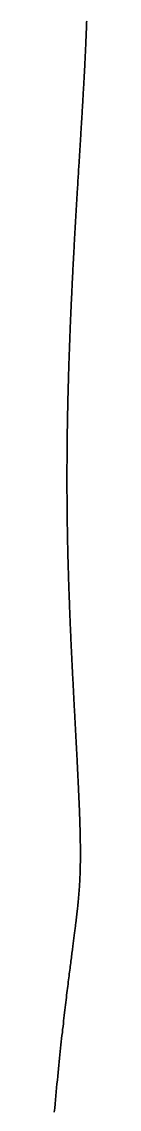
# Model space of a CAD drawing. Header units: inches. Extents: x 130170 to 284068, y 377793 to 804530.
# Drawn here: x 253786.42 to 253787.72, y 737348.46 to 737392.19 of the extents above; entities that cross this region are included whole.
import ezdxf

# ---------------------------------------------------------------- set-up
doc = ezdxf.new("R2010")
doc.units = ezdxf.units.IN
doc.header["$MEASUREMENT"] = 0
doc.layers.add('muni_il', color=7, linetype='Continuous')

msp = doc.modelspace()

# ---------------------------------------------------------------- linework, layer by layer
at = {"layer": 'muni_il'}
for points in [[(253787.724, 737392.209), (253787.722, 737392.165), (253787.721, 737392.12), (253787.719, 737392.075), (253787.718, 737392.03), (253787.716, 737391.984), (253787.714, 737391.939), (253787.713, 737391.894), (253787.711, 737391.848), (253787.709, 737391.803), (253787.707, 737391.757), (253787.706, 737391.712), (253787.704, 737391.666), (253787.702, 737391.62), (253787.7, 737391.574), (253787.698, 737391.528), (253787.696, 737391.482), (253787.695, 737391.436), (253787.693, 737391.39), (253787.691, 737391.344), (253787.689, 737391.297), (253787.686, 737391.251), (253787.684, 737391.204), (253787.682, 737391.158), (253787.68, 737391.111), (253787.678, 737391.064), (253787.676, 737391.017), (253787.674, 737390.97), (253787.671, 737390.923), (253787.669, 737390.876), (253787.667, 737390.829), (253787.665, 737390.782), (253787.662, 737390.734), (253787.66, 737390.687), (253787.658, 737390.639), (253787.655, 737390.592), (253787.653, 737390.544), (253787.65, 737390.496), (253787.648, 737390.448), (253787.646, 737390.4), (253787.643, 737390.352), (253787.641, 737390.304), (253787.638, 737390.255), (253787.636, 737390.207), (253787.633, 737390.159), (253787.63, 737390.11), (253787.628, 737390.061), (253787.625, 737390.013), (253787.622, 737389.964), (253787.62, 737389.915), (253787.617, 737389.866), (253787.615, 737389.817), (253787.612, 737389.768), (253787.609, 737389.718), (253787.606, 737389.669), (253787.604, 737389.62), (253787.601, 737389.57), (253787.598, 737389.52), (253787.595, 737389.47), (253787.592, 737389.421), (253787.589, 737389.371), (253787.587, 737389.321), (253787.584, 737389.271), (253787.581, 737389.221), (253787.578, 737389.17), (253787.575, 737389.12), (253787.572, 737389.07), (253787.569, 737389.019), (253787.566, 737388.968), (253787.563, 737388.918), (253787.56, 737388.867), (253787.557, 737388.816), (253787.554, 737388.765), (253787.551, 737388.714), (253787.548, 737388.663), (253787.545, 737388.611), (253787.542, 737388.56), (253787.539, 737388.509), (253787.536, 737388.457), (253787.533, 737388.405), (253787.53, 737388.354), (253787.526, 737388.302), (253787.523, 737388.25), (253787.52, 737388.198), (253787.517, 737388.146), (253787.514, 737388.094), (253787.511, 737388.042), (253787.508, 737387.989), (253787.504, 737387.937), (253787.501, 737387.884), (253787.498, 737387.832), (253787.495, 737387.779), (253787.491, 737387.726), (253787.488, 737387.673), (253787.485, 737387.62), (253787.482, 737387.567), (253787.478, 737387.514), (253787.475, 737387.461), (253787.472, 737387.408), (253787.469, 737387.354), (253787.465, 737387.301), (253787.462, 737387.247), (253787.459, 737387.194), (253787.455, 737387.14), (253787.452, 737387.086), (253787.449, 737387.032), (253787.445, 737386.978), (253787.442, 737386.924), (253787.439, 737386.87), (253787.435, 737386.816), (253787.432, 737386.761), (253787.429, 737386.707), (253787.425, 737386.653), (253787.422, 737386.598), (253787.418, 737386.543), (253787.415, 737386.488), (253787.412, 737386.434), (253787.408, 737386.379), (253787.405, 737386.324), (253787.401, 737386.269), (253787.398, 737386.213), (253787.395, 737386.158), (253787.391, 737386.103), (253787.388, 737386.047), (253787.384, 737385.992), (253787.381, 737385.936), (253787.378, 737385.881), (253787.374, 737385.825), (253787.371, 737385.769), (253787.367, 737385.713), (253787.364, 737385.657), (253787.361, 737385.601), (253787.357, 737385.545), (253787.354, 737385.489), (253787.35, 737385.432), (253787.347, 737385.376), (253787.343, 737385.32), (253787.34, 737385.263), (253787.337, 737385.206), (253787.333, 737385.15), (253787.33, 737385.093), (253787.326, 737385.036), (253787.323, 737384.979), (253787.32, 737384.922), (253787.316, 737384.865), (253787.313, 737384.808), (253787.309, 737384.751), (253787.306, 737384.694), (253787.303, 737384.636), (253787.299, 737384.579), (253787.296, 737384.521), (253787.292, 737384.464), (253787.289, 737384.406), (253787.286, 737384.348), (253787.282, 737384.291), (253787.279, 737384.233), (253787.276, 737384.175), (253787.272, 737384.117), (253787.269, 737384.059), (253787.266, 737384.001), (253787.262, 737383.942), (253787.259, 737383.884), (253787.256, 737383.826), (253787.252, 737383.767), (253787.249, 737383.709), (253787.246, 737383.65), (253787.242, 737383.592), (253787.239, 737383.533), (253787.236, 737383.475), (253787.232, 737383.416), (253787.229, 737383.357), (253787.226, 737383.298), (253787.223, 737383.239), (253787.219, 737383.18), (253787.216, 737383.121), (253787.213, 737383.062), (253787.21, 737383.003), (253787.207, 737382.943), (253787.203, 737382.884), (253787.2, 737382.825), (253787.197, 737382.765), (253787.194, 737382.706), (253787.191, 737382.646), (253787.188, 737382.587), (253787.184, 737382.527), (253787.181, 737382.467), (253787.178, 737382.408), (253787.175, 737382.348), (253787.172, 737382.288), (253787.169, 737382.228), (253787.166, 737382.168), (253787.163, 737382.108), (253787.16, 737382.048), (253787.157, 737381.988), (253787.154, 737381.928), (253787.151, 737381.868), (253787.148, 737381.808), (253787.145, 737381.747), (253787.142, 737381.687), (253787.139, 737381.627), (253787.136, 737381.566), (253787.133, 737381.506), (253787.13, 737381.446), (253787.127, 737381.385), (253787.124, 737381.325), (253787.122, 737381.264), (253787.119, 737381.203), (253787.116, 737381.143), (253787.113, 737381.082), (253787.11, 737381.022), (253787.107, 737380.961), (253787.105, 737380.9), (253787.102, 737380.839), (253787.099, 737380.779), (253787.096, 737380.718), (253787.094, 737380.657), (253787.091, 737380.596), (253787.088, 737380.535), (253787.086, 737380.474), (253787.083, 737380.413), (253787.081, 737380.352), (253787.078, 737380.291), (253787.075, 737380.23), (253787.073, 737380.169), (253787.07, 737380.108), (253787.068, 737380.047), (253787.065, 737379.986), (253787.063, 737379.925), (253787.06, 737379.864), (253787.058, 737379.803), (253787.055, 737379.742), (253787.053, 737379.681), (253787.05, 737379.62), (253787.048, 737379.559), (253787.046, 737379.498), (253787.043, 737379.437), (253787.041, 737379.375), (253787.039, 737379.314), (253787.037, 737379.253), (253787.034, 737379.192), (253787.032, 737379.131), (253787.03, 737379.07), (253787.028, 737379.009), (253787.025, 737378.948), (253787.023, 737378.886), (253787.021, 737378.825), (253787.019, 737378.764), (253787.017, 737378.703), (253787.015, 737378.642), (253787.013, 737378.581), (253787.011, 737378.52), (253787.009, 737378.459), (253787.007, 737378.398), (253787.005, 737378.337), (253787.003, 737378.276), (253787.001, 737378.215), (253786.999, 737378.154), (253786.997, 737378.093), (253786.995, 737378.032), (253786.994, 737377.971), (253786.992, 737377.91), (253786.99, 737377.85), (253786.988, 737377.789), (253786.987, 737377.728), (253786.985, 737377.667), (253786.983, 737377.606), (253786.982, 737377.546), (253786.98, 737377.485), (253786.978, 737377.424), (253786.977, 737377.364), (253786.975, 737377.303), (253786.974, 737377.242), (253786.972, 737377.182), (253786.971, 737377.121), (253786.969, 737377.061), (253786.968, 737377), (253786.966, 737376.94), (253786.965, 737376.879), (253786.964, 737376.819), (253786.962, 737376.759), (253786.961, 737376.698), (253786.96, 737376.638), (253786.958, 737376.578), (253786.957, 737376.518), (253786.956, 737376.458), (253786.955, 737376.398), (253786.954, 737376.338), (253786.953, 737376.277), (253786.951, 737376.217), (253786.95, 737376.158), (253786.949, 737376.098), (253786.948, 737376.038), (253786.947, 737375.978), (253786.946, 737375.918), (253786.945, 737375.859), (253786.944, 737375.799), (253786.944, 737375.739), (253786.943, 737375.68), (253786.942, 737375.62), (253786.941, 737375.561), (253786.94, 737375.501), (253786.939, 737375.442), (253786.939, 737375.383), (253786.938, 737375.323), (253786.937, 737375.264), (253786.937, 737375.205), (253786.936, 737375.146), (253786.935, 737375.087), (253786.935, 737375.028), (253786.934, 737374.968), (253786.934, 737374.91), (253786.933, 737374.851), (253786.933, 737374.792), (253786.932, 737374.733), (253786.932, 737374.674), (253786.932, 737374.615), (253786.931, 737374.557), (253786.931, 737374.498), (253786.931, 737374.439), (253786.93, 737374.381), (253786.93, 737374.322), (253786.93, 737374.264), (253786.93, 737374.205), (253786.929, 737374.147), (253786.929, 737374.089), (253786.929, 737374.031), (253786.929, 737373.972), (253786.929, 737373.914), (253786.929, 737373.856), (253786.929, 737373.798), (253786.929, 737373.74), (253786.929, 737373.682), (253786.929, 737373.624), (253786.929, 737373.566), (253786.929, 737373.508), (253786.929, 737373.45), (253786.93, 737373.392), (253786.93, 737373.335), (253786.93, 737373.277), (253786.93, 737373.219), (253786.931, 737373.162), (253786.931, 737373.104), (253786.931, 737373.047), (253786.932, 737372.989), (253786.932, 737372.932), (253786.933, 737372.874), (253786.933, 737372.817), (253786.933, 737372.759), (253786.934, 737372.702), (253786.934, 737372.645), (253786.935, 737372.588), (253786.936, 737372.53), (253786.936, 737372.473), (253786.937, 737372.416), (253786.938, 737372.359), (253786.938, 737372.302), (253786.939, 737372.245), (253786.94, 737372.188), (253786.94, 737372.13), (253786.941, 737372.074), (253786.942, 737372.017), (253786.943, 737371.96), (253786.944, 737371.903), (253786.945, 737371.846), (253786.946, 737371.789), (253786.946, 737371.732), (253786.947, 737371.675), (253786.948, 737371.619), (253786.95, 737371.562), (253786.951, 737371.505), (253786.952, 737371.448), (253786.953, 737371.392), (253786.954, 737371.335), (253786.955, 737371.278), (253786.956, 737371.222), (253786.957, 737371.165), (253786.959, 737371.109), (253786.96, 737371.052), (253786.961, 737370.995), (253786.963, 737370.939), (253786.964, 737370.882), (253786.965, 737370.826), (253786.967, 737370.769), (253786.968, 737370.713), (253786.969, 737370.656), (253786.971, 737370.6), (253786.972, 737370.543), (253786.974, 737370.487), (253786.975, 737370.43), (253786.977, 737370.374), (253786.978, 737370.318), (253786.98, 737370.261), (253786.982, 737370.205), (253786.983, 737370.148), (253786.985, 737370.092), (253786.986, 737370.036), (253786.988, 737369.979), (253786.99, 737369.923), (253786.992, 737369.867), (253786.994, 737369.81), (253786.995, 737369.754), (253786.997, 737369.698), (253786.999, 737369.641), (253787.001, 737369.585), (253787.003, 737369.529), (253787.005, 737369.473), (253787.006, 737369.416), (253787.008, 737369.36), (253787.01, 737369.304), (253787.012, 737369.248), (253787.014, 737369.191), (253787.016, 737369.135), (253787.018, 737369.079), (253787.02, 737369.023), (253787.022, 737368.966), (253787.025, 737368.91), (253787.027, 737368.854), (253787.029, 737368.798), (253787.031, 737368.742), (253787.033, 737368.685), (253787.035, 737368.629), (253787.037, 737368.573), (253787.04, 737368.517), (253787.042, 737368.461), (253787.044, 737368.405), (253787.046, 737368.349), (253787.049, 737368.293), (253787.051, 737368.237), (253787.053, 737368.18), (253787.056, 737368.124), (253787.058, 737368.068), (253787.06, 737368.012), (253787.063, 737367.956), (253787.065, 737367.9), (253787.067, 737367.844), (253787.07, 737367.788), (253787.072, 737367.732), (253787.075, 737367.677), (253787.077, 737367.621), (253787.08, 737367.565), (253787.082, 737367.509), (253787.085, 737367.453), (253787.087, 737367.397), (253787.09, 737367.341), (253787.092, 737367.286), (253787.095, 737367.23), (253787.097, 737367.174), (253787.1, 737367.118), (253787.103, 737367.063), (253787.105, 737367.007), (253787.108, 737366.952), (253787.11, 737366.896), (253787.113, 737366.841), (253787.116, 737366.785), (253787.118, 737366.73), (253787.121, 737366.674), (253787.124, 737366.619), (253787.126, 737366.564), (253787.129, 737366.508), (253787.132, 737366.453), (253787.134, 737366.398), (253787.137, 737366.343), (253787.14, 737366.287), (253787.143, 737366.232), (253787.145, 737366.177), (253787.148, 737366.122), (253787.151, 737366.068), (253787.153, 737366.013), (253787.156, 737365.958), (253787.159, 737365.903), (253787.162, 737365.848), (253787.165, 737365.794), (253787.167, 737365.739), (253787.17, 737365.685), (253787.173, 737365.63), (253787.176, 737365.576), (253787.178, 737365.521), (253787.181, 737365.467), (253787.184, 737365.413), (253787.187, 737365.359), (253787.19, 737365.305), (253787.192, 737365.251), (253787.195, 737365.197), (253787.198, 737365.143), (253787.201, 737365.089), (253787.204, 737365.036), (253787.206, 737364.982), (253787.209, 737364.929), (253787.212, 737364.875), (253787.215, 737364.822), (253787.218, 737364.768), (253787.22, 737364.715), (253787.223, 737364.662), (253787.226, 737364.609), (253787.229, 737364.556), (253787.232, 737364.503), (253787.235, 737364.451), (253787.237, 737364.398), (253787.24, 737364.345), (253787.243, 737364.293), (253787.246, 737364.241), (253787.248, 737364.189), (253787.251, 737364.136), (253787.254, 737364.084), (253787.257, 737364.033), (253787.26, 737363.981), (253787.262, 737363.929), (253787.265, 737363.877), (253787.268, 737363.826), (253787.27, 737363.775), (253787.273, 737363.723), (253787.276, 737363.672), (253787.279, 737363.621), (253787.281, 737363.57), (253787.284, 737363.52), (253787.287, 737363.469), (253787.29, 737363.418), (253787.292, 737363.368), (253787.295, 737363.318), (253787.298, 737363.268), (253787.3, 737363.217), (253787.303, 737363.168), (253787.305, 737363.118), (253787.308, 737363.068), (253787.311, 737363.019), (253787.313, 737362.969), (253787.316, 737362.92), (253787.318, 737362.871), (253787.321, 737362.822), (253787.324, 737362.773), (253787.326, 737362.725), (253787.328, 737362.676), (253787.331, 737362.627), (253787.334, 737362.579), (253787.336, 737362.531), (253787.339, 737362.483), (253787.341, 737362.435), (253787.343, 737362.388), (253787.346, 737362.34), (253787.348, 737362.293), (253787.351, 737362.246), (253787.353, 737362.198), (253787.355, 737362.151), (253787.358, 737362.105), (253787.36, 737362.058), (253787.362, 737362.011), (253787.365, 737361.965), (253787.367, 737361.919), (253787.369, 737361.873), (253787.372, 737361.827), (253787.374, 737361.781), (253787.376, 737361.736), (253787.378, 737361.69), (253787.38, 737361.645), (253787.383, 737361.6), (253787.385, 737361.555), (253787.387, 737361.51), (253787.389, 737361.466), (253787.391, 737361.421), (253787.393, 737361.377), (253787.395, 737361.333), (253787.397, 737361.289), (253787.399, 737361.245), (253787.401, 737361.202), (253787.403, 737361.158), (253787.405, 737361.115), (253787.407, 737361.072), (253787.409, 737361.029), (253787.411, 737360.986), (253787.413, 737360.944), (253787.414, 737360.901), (253787.416, 737360.859), (253787.418, 737360.817), (253787.42, 737360.775), (253787.421, 737360.733), (253787.423, 737360.691), (253787.425, 737360.65), (253787.427, 737360.609), (253787.428, 737360.568), (253787.43, 737360.527), (253787.431, 737360.486), (253787.433, 737360.445), (253787.434, 737360.405), (253787.436, 737360.365), (253787.437, 737360.325), (253787.439, 737360.285), (253787.44, 737360.245), (253787.442, 737360.205), (253787.443, 737360.166), (253787.444, 737360.127), (253787.446, 737360.088), (253787.447, 737360.049), (253787.448, 737360.01), (253787.449, 737359.971), (253787.451, 737359.933), (253787.452, 737359.895), (253787.453, 737359.857), (253787.454, 737359.819), (253787.455, 737359.781), (253787.456, 737359.744), (253787.457, 737359.706), (253787.458, 737359.669), (253787.459, 737359.632), (253787.46, 737359.595), (253787.461, 737359.558), (253787.462, 737359.522), (253787.463, 737359.485), (253787.463, 737359.449), (253787.464, 737359.413), (253787.465, 737359.377), (253787.465, 737359.341), (253787.466, 737359.306), (253787.467, 737359.27), (253787.467, 737359.235), (253787.468, 737359.2), (253787.468, 737359.165), (253787.469, 737359.13), (253787.469, 737359.095), (253787.47, 737359.061), (253787.47, 737359.026), (253787.47, 737358.992), (253787.471, 737358.958), (253787.471, 737358.924), (253787.471, 737358.89), (253787.471, 737358.856), (253787.471, 737358.822), (253787.471, 737358.789), (253787.472, 737358.756), (253787.472, 737358.722), (253787.472, 737358.689), (253787.471, 737358.656), (253787.471, 737358.624), (253787.471, 737358.591), (253787.471, 737358.558), (253787.471, 737358.526), (253787.47, 737358.493), (253787.47, 737358.461), (253787.47, 737358.429), (253787.469, 737358.397), (253787.469, 737358.365), (253787.468, 737358.333), (253787.468, 737358.301), (253787.467, 737358.269), (253787.467, 737358.238), (253787.466, 737358.206), (253787.465, 737358.175), (253787.464, 737358.143), (253787.464, 737358.112), (253787.463, 737358.081), (253787.462, 737358.049), (253787.461, 737358.018), (253787.46, 737357.987), (253787.459, 737357.956), (253787.458, 737357.925), (253787.457, 737357.894), (253787.455, 737357.863), (253787.454, 737357.832), (253787.453, 737357.801), (253787.451, 737357.77), (253787.45, 737357.739), (253787.448, 737357.709), (253787.447, 737357.678), (253787.445, 737357.647), (253787.444, 737357.616), (253787.442, 737357.585), (253787.44, 737357.554), (253787.438, 737357.523), (253787.436, 737357.492), (253787.435, 737357.461), (253787.433, 737357.429), (253787.43, 737357.398), (253787.428, 737357.367), (253787.426, 737357.335), (253787.424, 737357.304), (253787.422, 737357.272), (253787.419, 737357.241), (253787.417, 737357.209), (253787.414, 737357.177), (253787.412, 737357.145), (253787.409, 737357.113), (253787.406, 737357.08), (253787.404, 737357.048), (253787.401, 737357.015), (253787.398, 737356.982), (253787.395, 737356.949), (253787.392, 737356.916), (253787.389, 737356.882), (253787.386, 737356.849), (253787.382, 737356.815), (253787.379, 737356.78), (253787.376, 737356.746), (253787.372, 737356.711), (253787.368, 737356.676), (253787.365, 737356.641), (253787.361, 737356.605), (253787.357, 737356.569), (253787.353, 737356.533), (253787.349, 737356.496), (253787.345, 737356.459), (253787.341, 737356.422), (253787.337, 737356.384), (253787.333, 737356.346), (253787.328, 737356.307), (253787.324, 737356.269), (253787.319, 737356.229), (253787.314, 737356.189), (253787.309, 737356.149), (253787.305, 737356.108), (253787.3, 737356.066), (253787.294, 737356.024), (253787.289, 737355.982), (253787.284, 737355.939), (253787.279, 737355.895), (253787.273, 737355.851), (253787.268, 737355.806), (253787.262, 737355.76), (253787.256, 737355.714), (253787.25, 737355.667), (253787.244, 737355.619), (253787.238, 737355.571), (253787.232, 737355.522), (253787.225, 737355.472), (253787.219, 737355.421), (253787.212, 737355.37), (253787.205, 737355.317), (253787.198, 737355.264), (253787.192, 737355.21), (253787.184, 737355.155), (253787.177, 737355.099), (253787.17, 737355.042), (253787.162, 737354.984), (253787.155, 737354.925), (253787.147, 737354.865), (253787.139, 737354.804), (253787.131, 737354.742), (253787.123, 737354.679), (253787.115, 737354.615), (253787.106, 737354.549), (253787.098, 737354.483), (253787.089, 737354.415), (253787.08, 737354.346), (253787.071, 737354.275), (253787.062, 737354.204), (253787.052, 737354.13), (253787.043, 737354.056), (253787.033, 737353.98), (253787.024, 737353.903), (253787.014, 737353.825), (253787.004, 737353.745), (253786.993, 737353.663), (253786.983, 737353.58), (253786.972, 737353.495), (253786.962, 737353.409), (253786.951, 737353.321), (253786.94, 737353.231), (253786.929, 737353.14), (253786.917, 737353.047), (253786.906, 737352.952), (253786.894, 737352.856), (253786.882, 737352.758), (253786.871, 737352.658), (253786.859, 737352.556), (253786.846, 737352.452), (253786.834, 737352.346), (253786.821, 737352.238), (253786.808, 737352.129), (253786.796, 737352.017), (253786.783, 737351.903), (253786.77, 737351.787), (253786.756, 737351.669), (253786.743, 737351.55), (253786.729, 737351.427), (253786.715, 737351.303), (253786.702, 737351.177), (253786.688, 737351.048), (253786.674, 737350.917), (253786.659, 737350.784), (253786.645, 737350.649), (253786.631, 737350.511), (253786.616, 737350.371), (253786.601, 737350.229), (253786.587, 737350.085), (253786.572, 737349.938), (253786.557, 737349.788), (253786.542, 737349.637), (253786.527, 737349.483), (253786.512, 737349.326), (253786.497, 737349.168), (253786.481, 737349.007), (253786.466, 737348.843), (253786.451, 737348.677), (253786.435, 737348.509), (253786.42, 737348.338)], [(253786.42, 737348.338), (253786.435, 737348.509), (253786.451, 737348.677), (253786.466, 737348.843), (253786.481, 737349.007), (253786.497, 737349.168), (253786.512, 737349.326), (253786.527, 737349.483), (253786.542, 737349.637), (253786.557, 737349.788), (253786.572, 737349.938), (253786.587, 737350.085), (253786.601, 737350.229), (253786.616, 737350.371), (253786.631, 737350.511), (253786.645, 737350.649), (253786.659, 737350.784), (253786.674, 737350.917), (253786.688, 737351.048), (253786.702, 737351.177), (253786.715, 737351.303), (253786.729, 737351.427), (253786.743, 737351.55), (253786.756, 737351.669), (253786.77, 737351.787), (253786.783, 737351.903), (253786.796, 737352.017), (253786.808, 737352.129), (253786.821, 737352.238), (253786.834, 737352.346), (253786.846, 737352.452), (253786.859, 737352.556), (253786.871, 737352.658), (253786.882, 737352.758), (253786.894, 737352.856), (253786.906, 737352.952), (253786.917, 737353.047), (253786.929, 737353.14), (253786.94, 737353.231), (253786.951, 737353.321), (253786.962, 737353.409), (253786.972, 737353.495), (253786.983, 737353.58), (253786.993, 737353.663), (253787.004, 737353.745), (253787.014, 737353.825), (253787.024, 737353.903), (253787.033, 737353.98), (253787.043, 737354.056), (253787.052, 737354.13), (253787.062, 737354.204), (253787.071, 737354.275), (253787.08, 737354.346), (253787.089, 737354.415), (253787.098, 737354.483), (253787.106, 737354.549), (253787.115, 737354.615), (253787.123, 737354.679), (253787.131, 737354.742), (253787.139, 737354.804), (253787.147, 737354.865), (253787.155, 737354.925), (253787.162, 737354.984), (253787.17, 737355.042), (253787.177, 737355.099), (253787.184, 737355.155), (253787.192, 737355.21), (253787.198, 737355.264), (253787.205, 737355.317), (253787.212, 737355.37), (253787.219, 737355.421), (253787.225, 737355.472), (253787.232, 737355.522), (253787.238, 737355.571), (253787.244, 737355.619), (253787.25, 737355.667), (253787.256, 737355.714), (253787.262, 737355.76), (253787.268, 737355.806), (253787.273, 737355.851), (253787.279, 737355.895), (253787.284, 737355.939), (253787.289, 737355.982), (253787.294, 737356.024), (253787.3, 737356.066), (253787.305, 737356.108), (253787.309, 737356.149), (253787.314, 737356.189), (253787.319, 737356.229), (253787.324, 737356.269), (253787.328, 737356.307), (253787.333, 737356.346), (253787.337, 737356.384), (253787.341, 737356.422), (253787.345, 737356.459), (253787.349, 737356.496), (253787.353, 737356.533), (253787.357, 737356.569), (253787.361, 737356.605), (253787.365, 737356.641), (253787.368, 737356.676), (253787.372, 737356.711), (253787.376, 737356.746), (253787.379, 737356.78), (253787.382, 737356.815), (253787.386, 737356.849), (253787.389, 737356.882), (253787.392, 737356.916), (253787.395, 737356.949), (253787.398, 737356.982), (253787.401, 737357.015), (253787.404, 737357.048), (253787.406, 737357.08), (253787.409, 737357.113), (253787.412, 737357.145), (253787.414, 737357.177), (253787.417, 737357.209), (253787.419, 737357.241), (253787.422, 737357.272), (253787.424, 737357.304), (253787.426, 737357.335), (253787.428, 737357.367), (253787.43, 737357.398), (253787.433, 737357.429), (253787.435, 737357.461), (253787.436, 737357.492), (253787.438, 737357.523), (253787.44, 737357.554), (253787.442, 737357.585), (253787.444, 737357.616), (253787.445, 737357.647), (253787.447, 737357.678), (253787.448, 737357.709), (253787.45, 737357.739), (253787.451, 737357.77), (253787.453, 737357.801), (253787.454, 737357.832), (253787.455, 737357.863), (253787.457, 737357.894), (253787.458, 737357.925), (253787.459, 737357.956), (253787.46, 737357.987), (253787.461, 737358.018), (253787.462, 737358.049), (253787.463, 737358.081), (253787.464, 737358.112), (253787.464, 737358.143), (253787.465, 737358.175), (253787.466, 737358.206), (253787.467, 737358.238), (253787.467, 737358.269), (253787.468, 737358.301), (253787.468, 737358.333), (253787.469, 737358.365), (253787.469, 737358.397), (253787.47, 737358.429), (253787.47, 737358.461), (253787.47, 737358.493), (253787.471, 737358.526), (253787.471, 737358.558), (253787.471, 737358.591), (253787.471, 737358.624), (253787.471, 737358.656), (253787.472, 737358.689), (253787.472, 737358.722), (253787.472, 737358.756), (253787.471, 737358.789), (253787.471, 737358.822), (253787.471, 737358.856), (253787.471, 737358.89), (253787.471, 737358.924), (253787.471, 737358.958), (253787.47, 737358.992), (253787.47, 737359.026), (253787.47, 737359.061), (253787.469, 737359.095), (253787.469, 737359.13), (253787.468, 737359.165), (253787.468, 737359.2), (253787.467, 737359.235), (253787.467, 737359.27), (253787.466, 737359.306), (253787.465, 737359.341), (253787.465, 737359.377), (253787.464, 737359.413), (253787.463, 737359.449), (253787.463, 737359.485), (253787.462, 737359.522), (253787.461, 737359.558), (253787.46, 737359.595), (253787.459, 737359.632), (253787.458, 737359.669), (253787.457, 737359.706), (253787.456, 737359.744), (253787.455, 737359.781), (253787.454, 737359.819), (253787.453, 737359.857), (253787.452, 737359.895), (253787.451, 737359.933), (253787.449, 737359.971), (253787.448, 737360.01), (253787.447, 737360.049), (253787.446, 737360.088), (253787.444, 737360.127), (253787.443, 737360.166), (253787.442, 737360.205), (253787.44, 737360.245), (253787.439, 737360.285), (253787.437, 737360.325), (253787.436, 737360.365), (253787.434, 737360.405), (253787.433, 737360.445), (253787.431, 737360.486), (253787.43, 737360.527), (253787.428, 737360.568), (253787.427, 737360.609), (253787.425, 737360.65), (253787.423, 737360.691), (253787.421, 737360.733), (253787.42, 737360.775), (253787.418, 737360.817), (253787.416, 737360.859), (253787.414, 737360.901), (253787.413, 737360.944), (253787.411, 737360.986), (253787.409, 737361.029), (253787.407, 737361.072), (253787.405, 737361.115), (253787.403, 737361.158), (253787.401, 737361.202), (253787.399, 737361.245), (253787.397, 737361.289), (253787.395, 737361.333), (253787.393, 737361.377), (253787.391, 737361.421), (253787.389, 737361.466), (253787.387, 737361.51), (253787.385, 737361.555), (253787.383, 737361.6), (253787.38, 737361.645), (253787.378, 737361.69), (253787.376, 737361.736), (253787.374, 737361.781), (253787.372, 737361.827), (253787.369, 737361.873), (253787.367, 737361.919), (253787.365, 737361.965), (253787.362, 737362.011), (253787.36, 737362.058), (253787.358, 737362.105), (253787.355, 737362.151), (253787.353, 737362.198), (253787.351, 737362.246), (253787.348, 737362.293), (253787.346, 737362.34), (253787.343, 737362.388), (253787.341, 737362.435), (253787.339, 737362.483), (253787.336, 737362.531), (253787.334, 737362.579), (253787.331, 737362.627), (253787.328, 737362.676), (253787.326, 737362.725), (253787.324, 737362.773), (253787.321, 737362.822), (253787.318, 737362.871), (253787.316, 737362.92), (253787.313, 737362.969), (253787.311, 737363.019), (253787.308, 737363.068), (253787.305, 737363.118), (253787.303, 737363.168), (253787.3, 737363.217), (253787.298, 737363.268), (253787.295, 737363.318), (253787.292, 737363.368), (253787.29, 737363.418), (253787.287, 737363.469), (253787.284, 737363.52), (253787.281, 737363.57), (253787.279, 737363.621), (253787.276, 737363.672), (253787.273, 737363.723), (253787.27, 737363.775), (253787.268, 737363.826), (253787.265, 737363.877), (253787.262, 737363.929), (253787.26, 737363.981), (253787.257, 737364.033), (253787.254, 737364.084), (253787.251, 737364.136), (253787.248, 737364.189), (253787.246, 737364.241), (253787.243, 737364.293), (253787.24, 737364.345), (253787.237, 737364.398), (253787.235, 737364.451), (253787.232, 737364.503), (253787.229, 737364.556), (253787.226, 737364.609), (253787.223, 737364.662), (253787.22, 737364.715), (253787.218, 737364.768), (253787.215, 737364.822), (253787.212, 737364.875), (253787.209, 737364.929), (253787.206, 737364.982), (253787.204, 737365.036), (253787.201, 737365.089), (253787.198, 737365.143), (253787.195, 737365.197), (253787.192, 737365.251), (253787.19, 737365.305), (253787.187, 737365.359), (253787.184, 737365.413), (253787.181, 737365.467), (253787.178, 737365.521), (253787.176, 737365.576), (253787.173, 737365.63), (253787.17, 737365.685), (253787.167, 737365.739), (253787.165, 737365.794), (253787.162, 737365.848), (253787.159, 737365.903), (253787.156, 737365.958), (253787.153, 737366.013), (253787.151, 737366.068), (253787.148, 737366.122), (253787.145, 737366.177), (253787.143, 737366.232), (253787.14, 737366.287), (253787.137, 737366.343), (253787.134, 737366.398), (253787.132, 737366.453), (253787.129, 737366.508), (253787.126, 737366.564), (253787.124, 737366.619), (253787.121, 737366.674), (253787.118, 737366.73), (253787.116, 737366.785), (253787.113, 737366.841), (253787.11, 737366.896), (253787.108, 737366.952), (253787.105, 737367.007), (253787.103, 737367.063), (253787.1, 737367.118), (253787.097, 737367.174), (253787.095, 737367.23), (253787.092, 737367.286), (253787.09, 737367.341), (253787.087, 737367.397), (253787.085, 737367.453), (253787.082, 737367.509), (253787.08, 737367.565), (253787.077, 737367.621), (253787.075, 737367.677), (253787.072, 737367.732), (253787.07, 737367.788), (253787.067, 737367.844), (253787.065, 737367.9), (253787.063, 737367.956), (253787.06, 737368.012), (253787.058, 737368.068), (253787.056, 737368.124), (253787.053, 737368.18), (253787.051, 737368.237), (253787.049, 737368.293), (253787.046, 737368.349), (253787.044, 737368.405), (253787.042, 737368.461), (253787.04, 737368.517), (253787.037, 737368.573), (253787.035, 737368.629), (253787.033, 737368.685), (253787.031, 737368.742), (253787.029, 737368.798), (253787.027, 737368.854), (253787.025, 737368.91), (253787.022, 737368.966), (253787.02, 737369.023), (253787.018, 737369.079), (253787.016, 737369.135), (253787.014, 737369.191), (253787.012, 737369.248), (253787.01, 737369.304), (253787.008, 737369.36), (253787.006, 737369.416), (253787.005, 737369.473), (253787.003, 737369.529), (253787.001, 737369.585), (253786.999, 737369.641), (253786.997, 737369.698), (253786.995, 737369.754), (253786.994, 737369.81), (253786.992, 737369.867), (253786.99, 737369.923), (253786.988, 737369.979), (253786.986, 737370.036), (253786.985, 737370.092), (253786.983, 737370.148), (253786.982, 737370.205), (253786.98, 737370.261), (253786.978, 737370.318), (253786.977, 737370.374), (253786.975, 737370.43), (253786.974, 737370.487), (253786.972, 737370.543), (253786.971, 737370.6), (253786.969, 737370.656), (253786.968, 737370.713), (253786.967, 737370.769), (253786.965, 737370.826), (253786.964, 737370.882), (253786.963, 737370.939), (253786.961, 737370.995), (253786.96, 737371.052), (253786.959, 737371.109), (253786.957, 737371.165), (253786.956, 737371.222), (253786.955, 737371.278), (253786.954, 737371.335), (253786.953, 737371.392), (253786.952, 737371.448), (253786.951, 737371.505), (253786.95, 737371.562), (253786.948, 737371.619), (253786.947, 737371.675), (253786.946, 737371.732), (253786.946, 737371.789), (253786.945, 737371.846), (253786.944, 737371.903), (253786.943, 737371.96), (253786.942, 737372.017), (253786.941, 737372.074), (253786.94, 737372.13), (253786.94, 737372.188), (253786.939, 737372.245), (253786.938, 737372.302), (253786.938, 737372.359), (253786.937, 737372.416), (253786.936, 737372.473), (253786.936, 737372.53), (253786.935, 737372.588), (253786.934, 737372.645), (253786.934, 737372.702), (253786.933, 737372.759), (253786.933, 737372.817), (253786.933, 737372.874), (253786.932, 737372.932), (253786.932, 737372.989), (253786.931, 737373.047), (253786.931, 737373.104), (253786.931, 737373.162), (253786.93, 737373.219), (253786.93, 737373.277), (253786.93, 737373.335), (253786.93, 737373.392), (253786.929, 737373.45), (253786.929, 737373.508), (253786.929, 737373.566), (253786.929, 737373.624), (253786.929, 737373.682), (253786.929, 737373.74), (253786.929, 737373.798), (253786.929, 737373.856), (253786.929, 737373.914), (253786.929, 737373.972), (253786.929, 737374.031), (253786.929, 737374.089), (253786.929, 737374.147), (253786.93, 737374.205), (253786.93, 737374.264), (253786.93, 737374.322), (253786.93, 737374.381), (253786.931, 737374.439), (253786.931, 737374.498), (253786.931, 737374.557), (253786.932, 737374.615), (253786.932, 737374.674), (253786.932, 737374.733), (253786.933, 737374.792), (253786.933, 737374.851), (253786.934, 737374.91), (253786.934, 737374.968), (253786.935, 737375.028), (253786.935, 737375.087), (253786.936, 737375.146), (253786.937, 737375.205), (253786.937, 737375.264), (253786.938, 737375.323), (253786.939, 737375.383), (253786.939, 737375.442), (253786.94, 737375.501), (253786.941, 737375.561), (253786.942, 737375.62), (253786.943, 737375.68), (253786.944, 737375.739), (253786.944, 737375.799), (253786.945, 737375.859), (253786.946, 737375.918), (253786.947, 737375.978), (253786.948, 737376.038), (253786.949, 737376.098), (253786.95, 737376.158), (253786.951, 737376.217), (253786.953, 737376.277), (253786.954, 737376.338), (253786.955, 737376.398), (253786.956, 737376.458), (253786.957, 737376.518), (253786.958, 737376.578), (253786.96, 737376.638), (253786.961, 737376.698), (253786.962, 737376.759), (253786.964, 737376.819), (253786.965, 737376.879), (253786.966, 737376.94), (253786.968, 737377), (253786.969, 737377.061), (253786.971, 737377.121), (253786.972, 737377.182), (253786.974, 737377.242), (253786.975, 737377.303), (253786.977, 737377.364), (253786.978, 737377.424), (253786.98, 737377.485), (253786.982, 737377.546), (253786.983, 737377.606), (253786.985, 737377.667), (253786.987, 737377.728), (253786.988, 737377.789), (253786.99, 737377.85), (253786.992, 737377.91), (253786.994, 737377.971), (253786.995, 737378.032), (253786.997, 737378.093), (253786.999, 737378.154), (253787.001, 737378.215), (253787.003, 737378.276), (253787.005, 737378.337), (253787.007, 737378.398), (253787.009, 737378.459), (253787.011, 737378.52), (253787.013, 737378.581), (253787.015, 737378.642), (253787.017, 737378.703), (253787.019, 737378.764), (253787.021, 737378.825), (253787.023, 737378.886), (253787.025, 737378.948), (253787.028, 737379.009), (253787.03, 737379.07), (253787.032, 737379.131), (253787.034, 737379.192), (253787.037, 737379.253), (253787.039, 737379.314), (253787.041, 737379.375), (253787.043, 737379.437), (253787.046, 737379.498), (253787.048, 737379.559), (253787.05, 737379.62), (253787.053, 737379.681), (253787.055, 737379.742), (253787.058, 737379.803), (253787.06, 737379.864), (253787.063, 737379.925), (253787.065, 737379.986), (253787.068, 737380.047), (253787.07, 737380.108), (253787.073, 737380.169), (253787.075, 737380.23), (253787.078, 737380.291), (253787.081, 737380.352), (253787.083, 737380.413), (253787.086, 737380.474), (253787.088, 737380.535), (253787.091, 737380.596), (253787.094, 737380.657), (253787.096, 737380.718), (253787.099, 737380.779), (253787.102, 737380.839), (253787.105, 737380.9), (253787.107, 737380.961), (253787.11, 737381.022), (253787.113, 737381.082), (253787.116, 737381.143), (253787.119, 737381.203), (253787.122, 737381.264), (253787.124, 737381.325), (253787.127, 737381.385), (253787.13, 737381.446), (253787.133, 737381.506), (253787.136, 737381.566), (253787.139, 737381.627), (253787.142, 737381.687), (253787.145, 737381.747), (253787.148, 737381.808), (253787.151, 737381.868), (253787.154, 737381.928), (253787.157, 737381.988), (253787.16, 737382.048), (253787.163, 737382.108), (253787.166, 737382.168), (253787.169, 737382.228), (253787.172, 737382.288), (253787.175, 737382.348), (253787.178, 737382.408), (253787.181, 737382.467), (253787.184, 737382.527), (253787.188, 737382.587), (253787.191, 737382.646), (253787.194, 737382.706), (253787.197, 737382.765), (253787.2, 737382.825), (253787.203, 737382.884), (253787.207, 737382.943), (253787.21, 737383.003), (253787.213, 737383.062), (253787.216, 737383.121), (253787.219, 737383.18), (253787.223, 737383.239), (253787.226, 737383.298), (253787.229, 737383.357), (253787.232, 737383.416), (253787.236, 737383.475), (253787.239, 737383.533), (253787.242, 737383.592), (253787.246, 737383.65), (253787.249, 737383.709), (253787.252, 737383.767), (253787.256, 737383.826), (253787.259, 737383.884), (253787.262, 737383.942), (253787.266, 737384.001), (253787.269, 737384.059), (253787.272, 737384.117), (253787.276, 737384.175), (253787.279, 737384.233), (253787.282, 737384.291), (253787.286, 737384.348), (253787.289, 737384.406), (253787.292, 737384.464), (253787.296, 737384.521), (253787.299, 737384.579), (253787.303, 737384.636), (253787.306, 737384.694), (253787.309, 737384.751), (253787.313, 737384.808), (253787.316, 737384.865), (253787.32, 737384.922), (253787.323, 737384.979), (253787.326, 737385.036), (253787.33, 737385.093), (253787.333, 737385.15), (253787.337, 737385.206), (253787.34, 737385.263), (253787.343, 737385.32), (253787.347, 737385.376), (253787.35, 737385.432), (253787.354, 737385.489), (253787.357, 737385.545), (253787.361, 737385.601), (253787.364, 737385.657), (253787.367, 737385.713), (253787.371, 737385.769), (253787.374, 737385.825), (253787.378, 737385.881), (253787.381, 737385.936), (253787.384, 737385.992), (253787.388, 737386.047), (253787.391, 737386.103), (253787.395, 737386.158), (253787.398, 737386.213), (253787.401, 737386.269), (253787.405, 737386.324), (253787.408, 737386.379), (253787.412, 737386.434), (253787.415, 737386.488), (253787.418, 737386.543), (253787.422, 737386.598), (253787.425, 737386.653), (253787.429, 737386.707), (253787.432, 737386.761), (253787.435, 737386.816), (253787.439, 737386.87), (253787.442, 737386.924), (253787.445, 737386.978), (253787.449, 737387.032), (253787.452, 737387.086), (253787.455, 737387.14), (253787.459, 737387.194), (253787.462, 737387.247), (253787.465, 737387.301), (253787.469, 737387.354), (253787.472, 737387.408), (253787.475, 737387.461), (253787.478, 737387.514), (253787.482, 737387.567), (253787.485, 737387.62), (253787.488, 737387.673), (253787.491, 737387.726), (253787.495, 737387.779), (253787.498, 737387.832), (253787.501, 737387.884), (253787.504, 737387.937), (253787.508, 737387.989), (253787.511, 737388.042), (253787.514, 737388.094), (253787.517, 737388.146), (253787.52, 737388.198), (253787.523, 737388.25), (253787.526, 737388.302), (253787.53, 737388.354), (253787.533, 737388.405), (253787.536, 737388.457), (253787.539, 737388.509), (253787.542, 737388.56), (253787.545, 737388.611), (253787.548, 737388.663), (253787.551, 737388.714), (253787.554, 737388.765), (253787.557, 737388.816), (253787.56, 737388.867), (253787.563, 737388.918), (253787.566, 737388.968), (253787.569, 737389.019), (253787.572, 737389.07), (253787.575, 737389.12), (253787.578, 737389.17), (253787.581, 737389.221), (253787.584, 737389.271), (253787.587, 737389.321), (253787.589, 737389.371), (253787.592, 737389.421), (253787.595, 737389.47), (253787.598, 737389.52), (253787.601, 737389.57), (253787.604, 737389.62), (253787.606, 737389.669), (253787.609, 737389.718), (253787.612, 737389.768), (253787.615, 737389.817), (253787.617, 737389.866), (253787.62, 737389.915), (253787.622, 737389.964), (253787.625, 737390.013), (253787.628, 737390.061), (253787.63, 737390.11), (253787.633, 737390.159), (253787.636, 737390.207), (253787.638, 737390.255), (253787.641, 737390.304), (253787.643, 737390.352), (253787.646, 737390.4), (253787.648, 737390.448), (253787.65, 737390.496), (253787.653, 737390.544), (253787.655, 737390.592), (253787.658, 737390.639), (253787.66, 737390.687), (253787.662, 737390.734), (253787.665, 737390.782), (253787.667, 737390.829), (253787.669, 737390.876), (253787.671, 737390.923), (253787.674, 737390.97), (253787.676, 737391.017), (253787.678, 737391.064), (253787.68, 737391.111), (253787.682, 737391.158), (253787.684, 737391.204), (253787.686, 737391.251), (253787.689, 737391.297), (253787.691, 737391.344), (253787.693, 737391.39), (253787.695, 737391.436), (253787.696, 737391.482), (253787.698, 737391.528), (253787.7, 737391.574), (253787.702, 737391.62), (253787.704, 737391.666), (253787.706, 737391.712), (253787.707, 737391.757), (253787.709, 737391.803), (253787.711, 737391.848), (253787.713, 737391.894), (253787.714, 737391.939), (253787.716, 737391.984), (253787.718, 737392.03), (253787.719, 737392.075), (253787.721, 737392.12), (253787.722, 737392.165), (253787.724, 737392.209)]]:
    msp.add_lwpolyline(points, dxfattribs=at)

doc.saveas('drawing.dxf')
